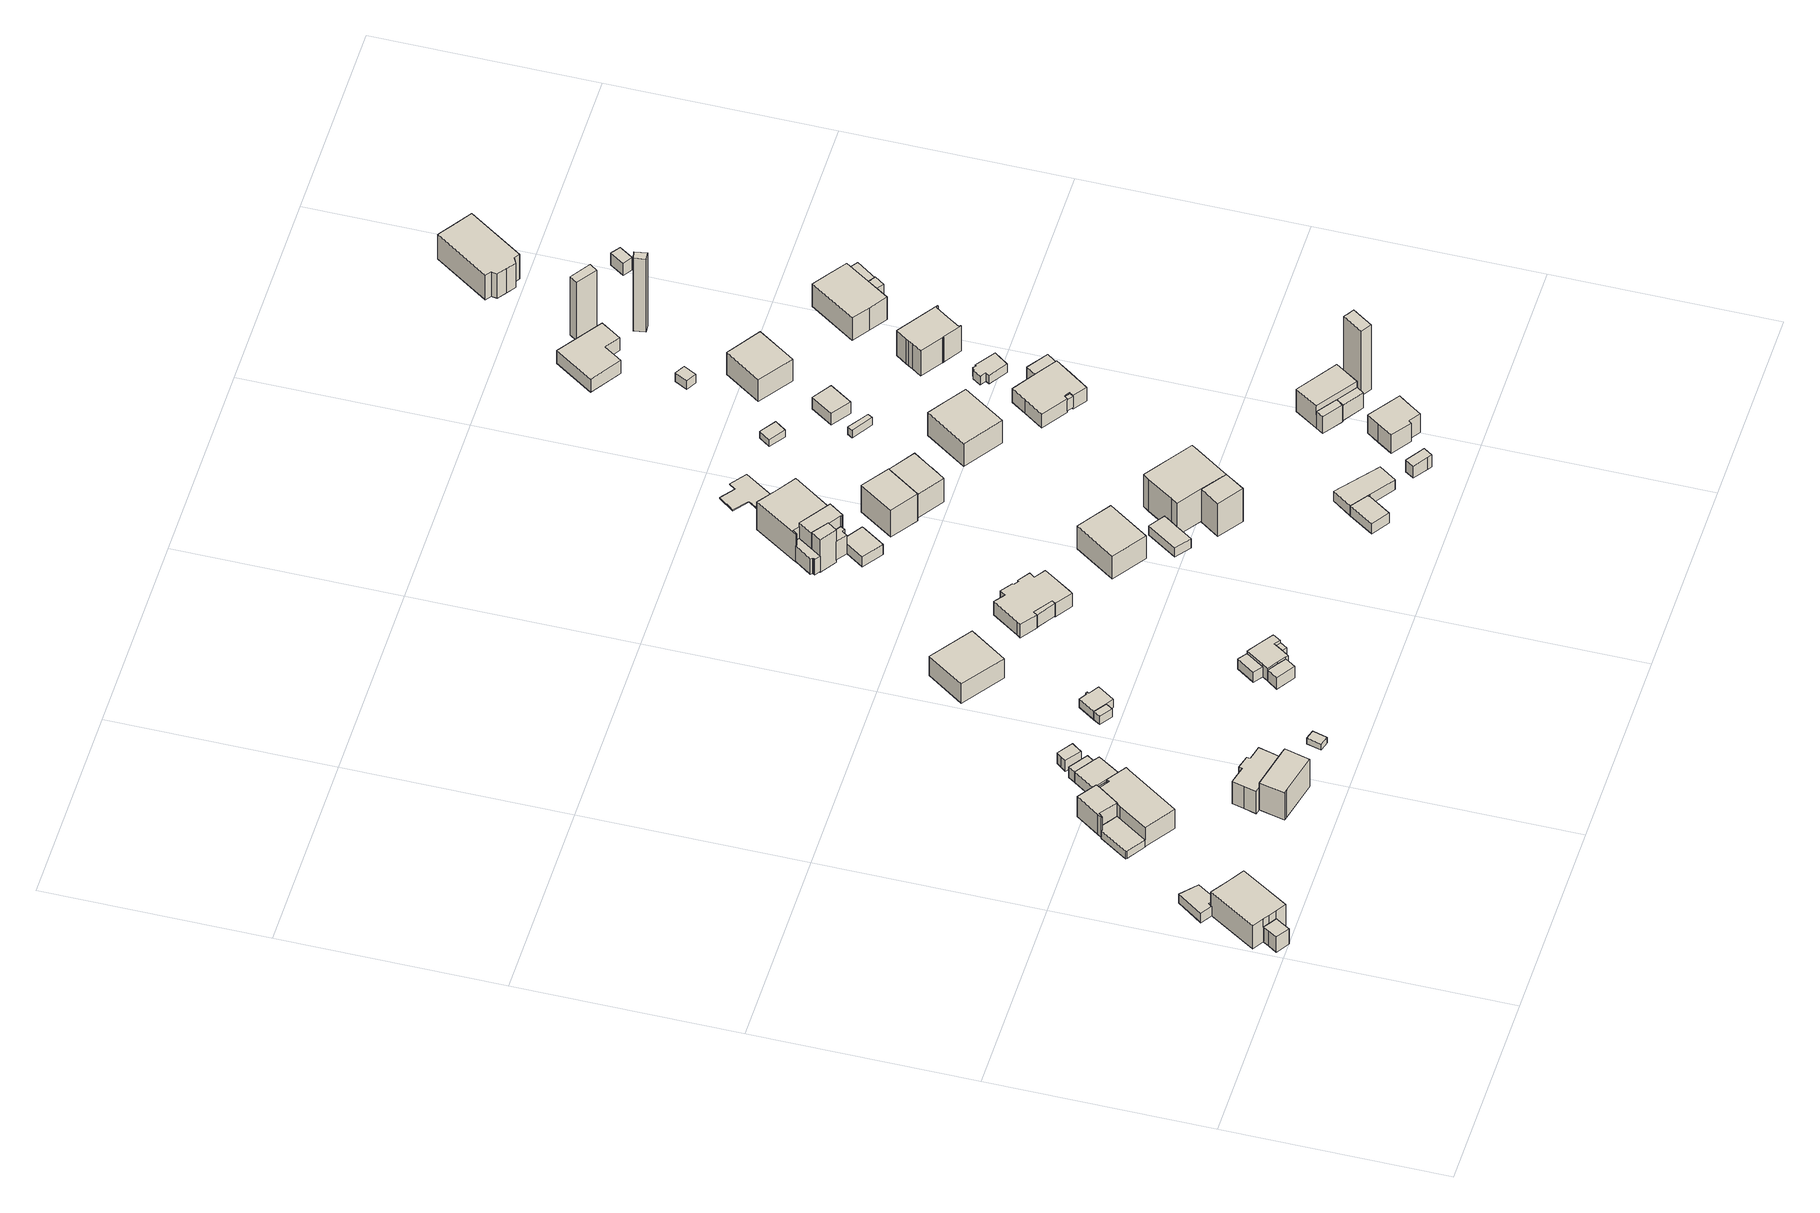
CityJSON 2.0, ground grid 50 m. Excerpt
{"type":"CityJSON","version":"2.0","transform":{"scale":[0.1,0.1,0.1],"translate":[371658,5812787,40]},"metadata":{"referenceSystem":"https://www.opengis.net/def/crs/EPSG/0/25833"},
"CityObjects":{
"building1":{"type":"Building","attributes":{"Gemeindeschluessel":"11000005","function":"31001_1010"},"address":[{"country":"Germany","locality":"Berlin","thoroughfareNumber":"25C","thoroughfareName":"Schauensteiner Weg"}],"children":["building1-1","building1-2"]},
"building1-1":{"type":"BuildingPart","attributes":{"BezugspunktDach":"2200","measuredHeight":8.94,"storeysAboveGround":1},"parents":["building1"],"geometry":[{"type":"MultiSurface","lod":"1","boundaries":[[[0,1,2,3,4,5,6,7]],[[8,9,10,11,12,13,14,15]],[[8,15,7,6]],[[9,8,6,5]],[[10,9,5,4]],[[11,10,4,3]],[[12,11,3,2]],[[16,17,2,1]],[[18,16,13,1,0]],[[15,14,0,7]],[[13,12,17,16]],[[14,19,13,16,18]]]}]},
"building1-2":{"type":"BuildingPart","attributes":{"BezugspunktDach":"2200","measuredHeight":4.5,"storeysAboveGround":1},"parents":["building1"],"geometry":[{"type":"MultiSurface","lod":"1","boundaries":[[[20,21,17,18,22,23]],[[24,14,12,25,26,27]],[[24,27,23,22]],[[14,24,22,18]],[[25,12,17,21]],[[26,25,21,20]],[[27,26,20,23]],[[12,13,16,17]],[[18,16,13,14]]]}]},
"building2":{"type":"Building","attributes":{"Gemeindeschluessel":"11000005","BezugspunktDach":"2200","function":"51009_1611","measuredHeight":2.66,"storeysAboveGround":0},"address":[{"country":"Germany","locality":"Berlin"}],"geometry":[{"type":"Solid","lod":"1","boundaries":[[[[28,29,30,31,32,33,34]],[[35,36,37,38,39,40,41]],[[35,41,34,33]],[[36,35,33,32]],[[37,36,32,31]],[[38,37,31,30]],[[39,38,30,29]],[[40,39,29,28]],[[41,40,28,34]]]]}]},
"building3":{"type":"Building","attributes":{"Gemeindeschluessel":"11000005","function":"31001_1010"},"address":[{"country":"Germany","locality":"Berlin","thoroughfareNumber":"25B","thoroughfareName":"Schauensteiner Weg"}],"children":["building3-1","building3-2","building3-3"]},
"building3-1":{"type":"BuildingPart","attributes":{"BezugspunktDach":"2200","measuredHeight":7,"storeysAboveGround":2},"parents":["building3"],"geometry":[{"type":"MultiSurface","lod":"1","boundaries":[[[42,43,44,45,46,47,48,49,50]],[[51,52,53,54,55,56,57,58,59]],[[51,60,61,50,49]],[[52,62,60,49,48]],[[54,53,47,46]],[[55,54,46,45]],[[56,55,45,44]],[[57,56,44,43]],[[58,57,43,42]],[[59,58,42,50]],[[59,63,61,60,51]],[[51,60,62,52]],[[52,48,47,53]]]}]},
"building3-2":{"type":"BuildingPart","attributes":{"BezugspunktDach":"2200","measuredHeight":6.77,"storeysAboveGround":2},"parents":["building3"],"geometry":[{"type":"MultiSurface","lod":"1","boundaries":[[[64,65,66,67,68,69,70,71]],[[72,73,74,53,52,75,76,77]],[[72,77,71,70]],[[73,72,70,69]],[[74,73,69,68]],[[53,74,68,67]],[[48,47,67,66]],[[78,79,62,66,65]],[[76,80,78,75,65,64]],[[81,80,64,71]],[[82,52,83,53,84,47,48]],[[75,85,79,78]],[[85,52,62,79]],[[75,78,80,76]],[[86,77,76,80,81]]]}]},
"building3-3":{"type":"BuildingPart","attributes":{"BezugspunktDach":"2200","measuredHeight":2.99,"storeysAboveGround":2},"parents":["building3"],"geometry":[{"type":"MultiSurface","lod":"1","boundaries":[[[87,61,60,62,79,78,80,81,88]],[[89,90,91,92,93,94,95,96,97]],[[89,97,88,81]],[[90,89,77,76]],[[91,90,76,75]],[[92,91,75,85]],[[93,92,79,85,52]],[[94,93,52,51,60]],[[95,94,60,51,59,61]],[[96,95,61,87]],[[97,96,87,88]],[[76,77,98,81,80]],[[75,76,80,78]],[[85,75,78,79]],[[52,85,79,62]],[[62,60,51,52]],[[61,59,51,60]]]}]},
"building4":{"type":"Building","attributes":{"Gemeindeschluessel":"11000005","BezugspunktDach":"2200","function":"31001_1010","measuredHeight":8.6,"storeysAboveGround":2},"address":[{"country":"Germany","locality":"Berlin","thoroughfareNumber":"42B","thoroughfareName":"Wublitzweg"}],"geometry":[{"type":"Solid","lod":"1","boundaries":[[[[99,100,101,102,103,104]],[[105,106,107,108,109,110]],[[105,110,104,103]],[[106,105,103,102]],[[107,106,102,101]],[[108,107,101,100]],[[109,108,100,99]],[[110,109,99,104]]]]}]},
"building5":{"type":"Building","attributes":{"Gemeindeschluessel":"11000005","BezugspunktDach":"2200","function":"51009_1610","measuredHeight":4.09,"storeysAboveGround":0},"address":[{"country":"Germany","locality":"Berlin"}],"geometry":[{"type":"Solid","lod":"1","boundaries":[[[[111,112,113,114]],[[115,116,117,118]],[[115,118,114,113]],[[116,115,113,112]],[[117,116,112,111]],[[118,117,111,114]]]]}]},
"building6":{"type":"Building","attributes":{"Gemeindeschluessel":"11000005","BezugspunktDach":"2200","function":"31001_1010","measuredHeight":8.67,"storeysAboveGround":2},"address":[{"country":"Germany","locality":"Berlin","thoroughfareNumber":"42A","thoroughfareName":"Wublitzweg"}],"geometry":[{"type":"Solid","lod":"1","boundaries":[[[[119,120,121,122,123,124,125,126,127,128,129]],[[130,131,132,133,134,135,136,137,106,105,138]],[[130,138,129,128]],[[131,130,128,127]],[[132,131,127,126]],[[133,132,126,125]],[[134,133,125,124]],[[135,134,124,123]],[[136,135,123,122]],[[137,136,122,121]],[[106,137,121,120]],[[105,106,120,119]],[[138,105,119,129]]]]}]},
"building7":{"type":"Building","attributes":{"Gemeindeschluessel":"11000005","BezugspunktDach":"2200","function":"31001_2463","measuredHeight":3.06,"storeysAboveGround":1},"address":[{"country":"Germany","locality":"Berlin","thoroughfareNumber":"25B (1)","thoroughfareName":"Schauensteiner Weg"}],"geometry":[{"type":"Solid","lod":"1","boundaries":[[[[139,140,141,142,143]],[[144,145,146,147,148]],[[144,148,143,142]],[[145,144,142,141]],[[146,145,141,140]],[[147,146,140,139]],[[148,147,139,143]]]]}]},
"building8":{"type":"Building","attributes":{"Gemeindeschluessel":"11000005","BezugspunktDach":"2200","function":"31001_1000","measuredHeight":3.04,"storeysAboveGround":1},"address":[{"country":"Germany","locality":"Berlin","thoroughfareNumber":"25B (3)","thoroughfareName":"Schauensteiner Weg"}],"geometry":[{"type":"Solid","lod":"1","boundaries":[[[[141,149,150,142]],[[151,152,145,144]],[[151,144,142,150]],[[152,151,150,149]],[[145,152,149,141]],[[144,145,141,142]]]]}]},
"building9":{"type":"Building","attributes":{"Gemeindeschluessel":"11000005","BezugspunktDach":"2200","function":"31001_1000","measuredHeight":3.47,"storeysAboveGround":1},"address":[{"country":"Germany","locality":"Berlin","thoroughfareNumber":"25A (1)","thoroughfareName":"Schauensteiner Weg"}],"geometry":[{"type":"Solid","lod":"1","boundaries":[[[[153,154,155,156,157,158]],[[159,160,161,162,163,164]],[[159,164,158,157]],[[160,159,157,156]],[[161,160,156,155]],[[162,161,155,154]],[[163,162,154,153]],[[164,163,153,158]]]]}]},
"building10":{"type":"Building","attributes":{"Gemeindeschluessel":"11000005","BezugspunktDach":"2200","function":"31001_1000","measuredHeight":1.71,"storeysAboveGround":1},"address":[{"country":"Germany","locality":"Berlin","thoroughfareNumber":"42 (1)","thoroughfareName":"Wublitzweg"}],"geometry":[{"type":"Solid","lod":"1","boundaries":[[[[165,166,167,168]],[[169,170,171,172]],[[169,172,168,167]],[[170,169,167,166]],[[171,170,166,165]],[[172,171,165,168]]]]}]},
"building11":{"type":"Building","attributes":{"Gemeindeschluessel":"11000005","BezugspunktDach":"2200","function":"31001_1000","measuredHeight":2.46,"storeysAboveGround":1},"address":[{"country":"Germany","locality":"Berlin","thoroughfareNumber":"25 (2)","thoroughfareName":"Schauensteiner Weg"}],"geometry":[{"type":"Solid","lod":"1","boundaries":[[[[173,174,175,176]],[[177,178,179,180]],[[177,180,176,175]],[[178,177,175,174]],[[179,178,174,173]],[[180,179,173,176]]]]}]},
"building12":{"type":"Building","attributes":{"Gemeindeschluessel":"11000005","BezugspunktDach":"2200","function":"31001_1000","measuredHeight":2.45,"storeysAboveGround":1},"address":[{"country":"Germany","locality":"Berlin","thoroughfareNumber":"25 (1)","thoroughfareName":"Schauensteiner Weg"}],"geometry":[{"type":"Solid","lod":"1","boundaries":[[[[174,181,182,183,184,185,186,187,175]],[[188,189,190,191,192,193,194,178,177]],[[188,177,175,187]],[[189,188,187,186]],[[190,189,186,185]],[[191,190,185,184]],[[192,191,184,183]],[[193,192,183,182]],[[194,193,182,181]],[[178,194,181,174]],[[177,178,174,175]]]]}]},
"building13":{"type":"Building","attributes":{"Gemeindeschluessel":"11000005","BezugspunktDach":"2200","function":"31001_1000","measuredHeight":3.43,"storeysAboveGround":1},"address":[{"country":"Germany","locality":"Berlin","thoroughfareNumber":"40 (1)","thoroughfareName":"Wublitzweg"}],"geometry":[{"type":"Solid","lod":"1","boundaries":[[[[195,196,197,198,199]],[[200,201,202,203,204]],[[200,204,199,198]],[[201,200,198,197]],[[202,201,197,196]],[[203,202,196,195]],[[204,203,195,199]]]]}]},
"building14":{"type":"Building","attributes":{"Gemeindeschluessel":"11000005","function":"31001_1312"},"address":[{"country":"Germany","locality":"Berlin","thoroughfareNumber":"40","thoroughfareName":"Wublitzweg"}],"children":["building14-1","building14-2"]},
"building14-1":{"type":"BuildingPart","attributes":{"BezugspunktDach":"2200","measuredHeight":5.64,"storeysAboveGround":1},"parents":["building14"],"geometry":[{"type":"MultiSurface","lod":"1","boundaries":[[[205,206,207,208,209,210,211,212,213,214,215]],[[203,202,216,217,218,219,220,221,222,223,224]],[[203,224,215,214]],[[202,203,214,213]],[[216,202,213,212]],[[217,216,212,211]],[[218,217,211,210]],[[219,218,210,209]],[[220,219,209,208]],[[221,220,208,207]],[[222,221,207,206]],[[225,226,222,206,205]],[[227,225,223,205,215]],[[223,222,226,225]],[[224,228,223,225,227]]]}]},
"building14-2":{"type":"BuildingPart","attributes":{"BezugspunktDach":"2200","measuredHeight":3.27,"storeysAboveGround":1},"parents":["building14"],"geometry":[{"type":"MultiSurface","lod":"1","boundaries":[[[229,226,227,230]],[[224,222,231,232]],[[224,232,230,227]],[[224,227,225,223,233]],[[231,222,226,229]],[[232,231,229,230]],[[222,233,223,225,226]]]}]},
"building15":{"type":"Building","attributes":{"Gemeindeschluessel":"11000005","BezugspunktDach":"2200","function":"31001_1010","measuredHeight":7.71,"storeysAboveGround":1},"address":[{"country":"Germany","locality":"Berlin","thoroughfareNumber":"25A","thoroughfareName":"Schauensteiner Weg"}],"geometry":[{"type":"Solid","lod":"1","boundaries":[[[[234,235,236,237,238]],[[239,240,241,242,243]],[[239,243,238,237]],[[240,239,237,236]],[[241,240,236,235]],[[242,241,235,234]],[[243,242,234,238]]]]}]},
"building16":{"type":"Building","attributes":{"Gemeindeschluessel":"11000005","BezugspunktDach":"2200","function":"51009_1610","measuredHeight":2.96,"storeysAboveGround":0},"address":[{"country":"Germany","locality":"Berlin"}],"geometry":[{"type":"Solid","lod":"1","boundaries":[[[[244,245,246,247]],[[248,249,250,251]],[[248,251,247,246]],[[249,248,246,245]],[[250,249,245,244]],[[251,250,244,247]]]]}]},
"building17":{"type":"Building","attributes":{"Gemeindeschluessel":"11000005","BezugspunktDach":"2200","function":"51009_1610","measuredHeight":3.71,"storeysAboveGround":0},"address":[{"country":"Germany","locality":"Berlin"}],"geometry":[{"type":"Solid","lod":"1","boundaries":[[[[252,253,254,255]],[[256,257,258,259]],[[256,259,255,254]],[[257,256,254,253]],[[258,257,253,252]],[[259,258,252,255]]]]}]},
"building18":{"type":"Building","attributes":{"Gemeindeschluessel":"11000005","BezugspunktDach":"2200","function":"31001_1010","measuredHeight":4.41,"storeysAboveGround":1},"address":[{"country":"Germany","locality":"Berlin","thoroughfareNumber":"25","thoroughfareName":"Schauensteiner Weg"}],"geometry":[{"type":"Solid","lod":"1","boundaries":[[[[255,254,253,252,260,261,262,263,264,265,266,267,268,269,270,271,272,273]],[[274,275,276,277,278,279,280,281,282,283,284,285,286,287,288,289,290,291]],[[274,291,273,272]],[[275,274,272,271]],[[276,275,271,270]],[[277,276,270,269]],[[278,277,269,268]],[[279,278,268,267]],[[280,279,267,266]],[[281,280,266,265]],[[282,281,265,264]],[[283,282,264,263]],[[284,283,263,262]],[[285,284,262,261]],[[286,285,261,260]],[[287,286,260,252]],[[288,287,252,253]],[[289,288,253,254]],[[290,289,254,255]],[[291,290,255,273]]]]}]},
"building19":{"type":"Building","attributes":{"Gemeindeschluessel":"11000005","BezugspunktDach":"2200","function":"31001_1010","measuredHeight":8.73,"storeysAboveGround":1},"address":[{"country":"Germany","locality":"Berlin","thoroughfareNumber":"23","thoroughfareName":"Schauensteiner Weg"}],"geometry":[{"type":"Solid","lod":"1","boundaries":[[[[292,293,294,295,296]],[[297,298,299,300,301]],[[297,301,296,295]],[[298,297,295,294]],[[299,298,294,293]],[[300,299,293,292]],[[301,300,292,296]]]]}]},
"building20":{"type":"Building","attributes":{"Gemeindeschluessel":"11000005","BezugspunktDach":"2200","function":"51009_1610","measuredHeight":4.5,"storeysAboveGround":0},"address":[{"country":"Germany","locality":"Berlin"}],"geometry":[{"type":"Solid","lod":"1","boundaries":[[[[302,303,304,305,306,307,308,309,310,311]],[[312,313,314,315,316,317,318,319,320,321]],[[312,321,311,310]],[[313,312,310,309]],[[314,313,309,308]],[[315,314,308,307]],[[316,315,307,306]],[[317,316,306,305]],[[318,317,305,304]],[[319,318,304,303]],[[320,319,303,302]],[[321,320,302,311]]]]}]},
"building21":{"type":"Building","attributes":{"Gemeindeschluessel":"11000005","BezugspunktDach":"2200","function":"31001_2463","measuredHeight":2.75,"storeysAboveGround":1},"address":[{"country":"Germany","locality":"Berlin","thoroughfareNumber":"21 (1)","thoroughfareName":"Schauensteiner Weg"}],"geometry":[{"type":"Solid","lod":"1","boundaries":[[[[322,323,324,325,326]],[[327,328,329,330,331]],[[327,331,326,325]],[[328,327,325,324]],[[329,328,324,323]],[[330,329,323,322]],[[331,330,322,326]]]]}]},
"building22":{"type":"Building","attributes":{"Gemeindeschluessel":"11000005","BezugspunktDach":"2200","function":"31001_2463","measuredHeight":3.55,"storeysAboveGround":1},"address":[{"country":"Germany","locality":"Berlin","thoroughfareNumber":"26A (1)","thoroughfareName":"Schauensteiner Weg"}],"geometry":[{"type":"Solid","lod":"1","boundaries":[[[[332,333,334,335,336,337,338,339,340]],[[341,342,343,344,345,346,347,348,349]],[[341,349,340,339]],[[342,341,339,338]],[[343,342,338,337]],[[344,343,337,336]],[[345,344,336,335]],[[346,345,335,334]],[[347,346,334,333]],[[348,347,333,332]],[[349,348,332,340]]]]}]},
"building23":{"type":"Building","attributes":{"Gemeindeschluessel":"11000005","BezugspunktDach":"2200","function":"51009_1610","measuredHeight":5.54,"storeysAboveGround":0},"address":[{"country":"Germany","locality":"Berlin"}],"geometry":[{"type":"Solid","lod":"1","boundaries":[[[[350,351,352,353,354,355]],[[356,357,358,359,360,361]],[[356,361,355,354]],[[357,356,354,353]],[[358,357,353,352]],[[359,358,352,351]],[[360,359,351,350]],[[361,360,350,355]]]]}]},
"building24":{"type":"Building","attributes":{"Gemeindeschluessel":"11000005","BezugspunktDach":"2200","function":"51009_1610","measuredHeight":2.93,"storeysAboveGround":0},"address":[{"country":"Germany","locality":"Berlin"}],"geometry":[{"type":"Solid","lod":"1","boundaries":[[[[362,363,364,365,366,367]],[[368,369,370,371,372,373]],[[368,373,367,366]],[[369,368,366,365]],[[370,369,365,364]],[[371,370,364,363]],[[372,371,363,362]],[[373,372,362,367]]]]}]},
"building25":{"type":"Building","attributes":{"Gemeindeschluessel":"11000005","function":"31001_1010"},"address":[{"country":"Germany","locality":"Berlin","thoroughfareNumber":"26A","thoroughfareName":"Schauensteiner Weg"}],"children":["building25-1","building25-2","building25-3"]},
"building25-1":{"type":"BuildingPart","attributes":{"BezugspunktDach":"2200","measuredHeight":10.86,"storeysAboveGround":2},"parents":["building25"],"geometry":[{"type":"Solid","lod":"1","boundaries":[[[[374,375,376,377,378,379,380,381,382]],[[383,384,385,386,387,388,389,390,391]],[[383,391,382,381]],[[384,383,381,380]],[[385,384,380,379]],[[386,385,379,378]],[[389,388,376,375]],[[390,389,375,374]],[[391,390,374,382]],[[387,386,378,377]],[[387,377,376,388]]]]}]},
"building25-2":{"type":"BuildingPart","attributes":{"BezugspunktDach":"2200","measuredHeight":9.28,"storeysAboveGround":2},"parents":["building25"],"geometry":[{"type":"MultiSurface","lod":"1","boundaries":[[[392,393,394,395,396,397,398]],[[388,386,399,400,401,402,403]],[[388,403,398,397]],[[404,378,377,376,388,397,396]],[[405,388,387]],[[399,386,396,395]],[[400,399,395,394]],[[401,400,394,393]],[[402,401,393,392]],[[386,405,387,377,378,404]],[[387,388,376,377]],[[403,402,392,398,406]]]}]},
"building25-3":{"type":"BuildingPart","attributes":{"BezugspunktDach":"2200","measuredHeight":9.55,"storeysAboveGround":2},"parents":["building25"],"geometry":[{"type":"MultiSurface","lod":"1","boundaries":[[[407,408,409,410]],[[403,402,411,412]],[[403,412,410,409]],[[392,398,409,408]],[[411,402,408,407]],[[412,411,407,410]],[[402,403,398,392]]]}]},
"building26":{"type":"Building","attributes":{"Gemeindeschluessel":"11000005","function":"31001_1010"},"address":[{"country":"Germany","locality":"Berlin","thoroughfareNumber":"21","thoroughfareName":"Schauensteiner Weg"}],"children":["building26-1","building26-2"]},
"building26-1":{"type":"BuildingPart","attributes":{"BezugspunktDach":"2200","measuredHeight":10.03,"storeysAboveGround":2},"parents":["building26"],"geometry":[{"type":"MultiSurface","lod":"1","boundaries":[[[413,414,415,416,417,418,419,420,421]],[[422,423,424,425,426,427,428,429,430]],[[422,430,421,420]],[[423,422,420,419]],[[424,423,419,418]],[[425,424,418,417]],[[426,425,417,416]],[[427,426,416,415]],[[428,427,415,414]],[[430,429,413,421]],[[428,431,414,413,429]]]}]},
"building26-2":{"type":"BuildingPart","attributes":{"BezugspunktDach":"2200","measuredHeight":10.34,"storeysAboveGround":2},"parents":["building26"],"geometry":[{"type":"MultiSurface","lod":"1","boundaries":[[[432,414,413,433]],[[434,435,436,437]],[[434,437,433,413]],[[438,414,413,429,428,435,434,413,414]],[[436,435,414,432]],[[437,436,432,433]],[[428,429,413,414,438]]]}]},
"building27":{"type":"Building","attributes":{"Gemeindeschluessel":"11000005","BezugspunktDach":"2200","function":"31001_1010","measuredHeight":9.13,"storeysAboveGround":2},"address":[{"country":"Germany","locality":"Berlin","thoroughfareNumber":"26","thoroughfareName":"Schauensteiner Weg"}],"geometry":[{"type":"Solid","lod":"1","boundaries":[[[[439,440,441,442,443]],[[444,445,446,447,448]],[[444,448,443,442]],[[445,444,442,441]],[[446,445,441,440]],[[447,446,440,439]],[[448,447,439,443]]]]}]},
"building28":{"type":"Building","attributes":{"Gemeindeschluessel":"11000005","BezugspunktDach":"2200","function":"51009_1611","measuredHeight":2.92,"storeysAboveGround":0},"address":[{"country":"Germany","locality":"Berlin"}],"geometry":[{"type":"Solid","lod":"1","boundaries":[[[[365,449,450,451,452,453,366]],[[454,455,456,457,458,369,368]],[[454,368,366,453]],[[455,454,453,452]],[[456,455,452,451]],[[457,456,451,450]],[[458,457,450,449]],[[369,458,449,365]],[[368,369,365,366]]]]}]},
"building29":{"type":"Building","attributes":{"Gemeindeschluessel":"11000005","BezugspunktDach":"2200","function":"31001_1010","measuredHeight":7.89,"storeysAboveGround":2},"address":[{"country":"Germany","locality":"Berlin","thoroughfareNumber":"24A","thoroughfareName":"Schauensteiner Weg"}],"geometry":[{"type":"Solid","lod":"1","boundaries":[[[[459,460,461,462,463,464,465,466]],[[467,468,469,470,471,472,473,474]],[[467,474,466,465]],[[468,467,465,464]],[[469,468,464,463]],[[470,469,463,462]],[[471,470,462,461]],[[472,471,461,460]],[[473,472,460,459]],[[474,473,459,466]]]]}]},
"building30":{"type":"Building","attributes":{"Gemeindeschluessel":"11000005","BezugspunktDach":"2200","function":"51009_1610","measuredHeight":4.28,"storeysAboveGround":0},"address":[{"country":"Germany","locality":"Berlin"}],"geometry":[{"type":"Solid","lod":"1","boundaries":[[[[475,476,477,478,479]],[[480,481,482,483,484]],[[480,484,479,478]],[[481,480,478,477]],[[482,481,477,476]],[[483,482,476,475]],[[484,483,475,479]]]]}]},
"building31":{"type":"Building","attributes":{"Gemeindeschluessel":"11000005","BezugspunktDach":"2200","function":"31001_1010","measuredHeight":0.162,"storeysAboveGround":1},"address":[{"country":"Germany","locality":"Berlin","thoroughfareNumber":"26A (2)","thoroughfareName":"Schauensteiner Weg"}],"geometry":[{"type":"Solid","lod":"1","boundaries":[[[[485,486,487,488,489,490,491,492]],[[493,494,495,496,497,498,499,500]],[[493,500,492,491]],[[494,493,491,490]],[[495,494,490,489]],[[496,495,489,488]],[[497,496,488,487]],[[498,497,487,486]],[[499,498,486,485]],[[500,499,485,492]]]]}]},
"building32":{"type":"Building","attributes":{"Gemeindeschluessel":"11000005","BezugspunktDach":"2200","function":"31001_1010","measuredHeight":7.1,"storeysAboveGround":1},"address":[{"country":"Germany","locality":"Berlin","thoroughfareNumber":"33","thoroughfareName":"Wublitzweg"}],"geometry":[{"type":"Solid","lod":"1","boundaries":[[[[501,502,503,504,505,506,507,508]],[[509,510,511,512,513,514,515,516]],[[509,516,508,507]],[[510,509,507,506]],[[511,510,506,505]],[[512,511,505,504]],[[513,512,504,503]],[[514,513,503,502]],[[515,514,502,501]],[[516,515,501,508]]]]}]},
"building33":{"type":"Building","attributes":{"Gemeindeschluessel":"11000005","BezugspunktDach":"2200","function":"31001_1010","measuredHeight":8.46,"storeysAboveGround":1},"address":[{"country":"Germany","locality":"Berlin","thoroughfareNumber":"24","thoroughfareName":"Schauensteiner Weg"}],"geometry":[{"type":"Solid","lod":"1","boundaries":[[[[517,518,519,520,521]],[[522,523,524,525,526]],[[522,526,521,520]],[[523,522,520,519]],[[524,523,519,518]],[[525,524,518,517]],[[526,525,517,521]]]]}]},
"building34":{"type":"Building","attributes":{"Gemeindeschluessel":"11000005","BezugspunktDach":"2200","function":"31001_1000","measuredHeight":2.06,"storeysAboveGround":1},"address":[{"country":"Germany","locality":"Berlin","thoroughfareNumber":"34 (1)","thoroughfareName":"Wublitzweg"}],"geometry":[{"type":"Solid","lod":"1","boundaries":[[[[527,528,529,530]],[[531,532,533,534]],[[531,534,530,529]],[[532,531,529,528]],[[533,532,528,527]],[[534,533,527,530]]]]}]},
"building35":{"type":"Building","attributes":{"Gemeindeschluessel":"11000005","BezugspunktDach":"2200","function":"31001_1000","measuredHeight":2.22,"storeysAboveGround":1},"address":[{"country":"Germany","locality":"Berlin","thoroughfareNumber":"34 (2)","thoroughfareName":"Wublitzweg"}],"geometry":[{"type":"Solid","lod":"1","boundaries":[[[[535,536,537,538]],[[539,540,541,542]],[[539,542,538,537]],[[540,539,537,536]],[[541,540,536,535]],[[542,541,535,538]]]]}]},
"building36":{"type":"Building","attributes":{"Gemeindeschluessel":"11000005","BezugspunktDach":"2200","function":"51009_1610","measuredHeight":5.53,"storeysAboveGround":0},"address":[{"country":"Germany","locality":"Berlin"}],"geometry":[{"type":"Solid","lod":"1","boundaries":[[[[543,544,545,546]],[[547,548,549,550]],[[547,550,546,545]],[[548,547,545,544]],[[549,548,544,543]],[[550,549,543,546]]]]}]},
"building37":{"type":"Building","attributes":{"Gemeindeschluessel":"11000005","function":"31001_1010"},"address":[{"country":"Germany","locality":"Berlin","thoroughfareNumber":"19","thoroughfareName":"Schauensteiner Weg"}],"children":["building37-1","building37-2"]},
"building37-1":{"type":"BuildingPart","attributes":{"BezugspunktDach":"2200","measuredHeight":8.12,"storeysAboveGround":1},"parents":["building37"],"geometry":[{"type":"MultiSurface","lod":"1","boundaries":[[[551,552,553,554]],[[555,556,557,558]],[[555,558,554,553]],[[556,555,553,552]],[[557,556,552,551]],[[559,560,561,562,563,557,551,554]],[[558,563,562,561,560,559]]]}]},
"building37-2":{"type":"BuildingPart","attributes":{"BezugspunktDach":"2200","measuredHeight":4.84,"storeysAboveGround":1},"parents":["building37"],"geometry":[{"type":"Solid","lod":"1","boundaries":[[[[564,561,560,565]],[[558,562,566,567]],[[558,567,565,560]],[[566,562,561,564]],[[567,566,564,565]],[[562,558,560,561]]]]}]},
"building38":{"type":"Building","attributes":{"Gemeindeschluessel":"11000005","BezugspunktDach":"2200","function":"51009_1610","measuredHeight":3.23,"storeysAboveGround":0},"address":[{"country":"Germany","locality":"Berlin"}],"geometry":[{"type":"Solid","lod":"1","boundaries":[[[[568,569,570,571]],[[572,573,574,575]],[[572,575,571,570]],[[573,572,570,569]],[[574,573,569,568]],[[575,574,568,571]]]]}]},
"building39":{"type":"Building","attributes":{"Gemeindeschluessel":"11000005","BezugspunktDach":"2200","function":"31001_1312","measuredHeight":3.71,"storeysAboveGround":1},"address":[{"country":"Germany","locality":"Berlin","thoroughfareNumber":"34","thoroughfareName":"Wublitzweg"}],"geometry":[{"type":"Solid","lod":"1","boundaries":[[[[576,577,578,579]],[[580,581,582,583]],[[580,583,579,578]],[[581,580,578,577]],[[582,581,577,576]],[[583,582,576,579]]]]}]},
"building40":{"type":"Building","attributes":{"Gemeindeschluessel":"11000005","BezugspunktDach":"2200","function":"31001_1010","measuredHeight":4.53,"storeysAboveGround":1},"address":[{"country":"Germany","locality":"Berlin","thoroughfareNumber":"36","thoroughfareName":"Wublitzweg"}],"geometry":[{"type":"Solid","lod":"1","boundaries":[[[[584,585,586,587,588,589,590,591,592,593,594]],[[595,596,597,598,599,600,601,602,603,604,605]],[[595,605,594,593]],[[596,595,593,592]],[[597,596,592,591]],[[598,597,591,590]],[[599,598,590,589]],[[600,599,589,588]],[[601,600,588,587]],[[602,601,587,586]],[[603,602,586,585]],[[604,603,585,584]],[[605,604,584,594]]]]}]},
"building41":{"type":"Building","attributes":{"Gemeindeschluessel":"11000005","BezugspunktDach":"2200","function":"31001_2463","measuredHeight":19.72,"storeysAboveGround":1},"address":[{"country":"Germany","locality":"Berlin","thoroughfareNumber":"19 (1)","thoroughfareName":"Schauensteiner Weg"}],"geometry":[{"type":"Solid","lod":"1","boundaries":[[[[606,607,608,609,610]],[[611,612,613,614,615]],[[611,615,610,609]],[[612,611,609,608]],[[613,612,608,607]],[[614,613,607,606]],[[615,614,606,610]]]]}]},
"building42":{"type":"Building","attributes":{"Gemeindeschluessel":"11000005","BezugspunktDach":"2200","function":"31001_2463","measuredHeight":3.59,"storeysAboveGround":1},"address":[{"country":"Germany","locality":"Berlin","thoroughfareNumber":"36 (1)","thoroughfareName":"Wublitzweg"}],"geometry":[{"type":"Solid","lod":"1","boundaries":[[[[616,617,618,619]],[[620,621,622,623]],[[620,623,619,618]],[[621,620,618,617]],[[622,621,617,616]],[[623,622,616,619]]]]}]},
"building43":{"type":"Building","attributes":{"Gemeindeschluessel":"11000005","BezugspunktDach":"2200","function":"31001_1000","measuredHeight":2.48,"storeysAboveGround":1},"address":[{"country":"Germany","locality":"Berlin","thoroughfareNumber":"36 (2)","thoroughfareName":"Wublitzweg"}],"geometry":[{"type":"Solid","lod":"1","boundaries":[[[[624,625,626,627,628,629,630,631,632,633]],[[634,635,636,637,638,639,640,641,642,643]],[[634,643,633,632]],[[635,634,632,631]],[[636,635,631,630]],[[637,636,630,629]],[[638,637,629,628]],[[639,638,628,627]],[[640,639,627,626]],[[641,640,626,625]],[[642,641,625,624]],[[643,642,624,633]]]]}]},
"building44":{"type":"Building","attributes":{"Gemeindeschluessel":"11000005","BezugspunktDach":"2200","function":"31001_1000","measuredHeight":2.51,"storeysAboveGround":1},"address":[{"country":"Germany","locality":"Berlin","thoroughfareNumber":"32 (1)","thoroughfareName":"Wublitzweg"}],"geometry":[{"type":"Solid","lod":"1","boundaries":[[[[644,645,646,647]],[[648,649,650,651]],[[648,651,647,646]],[[649,648,646,645]],[[650,649,645,644]],[[651,650,644,647]]]]}]},
"building45":{"type":"Building","attributes":{"Gemeindeschluessel":"11000005","BezugspunktDach":"2200","function":"31001_1010","measuredHeight":8.38,"storeysAboveGround":1},"address":[{"country":"Germany","locality":"Berlin","thoroughfareNumber":"32","thoroughfareName":"Wublitzweg"}],"geometry":[{"type":"Solid","lod":"1","boundaries":[[[[652,653,654,655]],[[656,657,658,659]],[[656,659,655,654]],[[657,656,654,653]],[[658,657,653,652]],[[659,658,652,655]]]]}]},
"building46":{"type":"Building","attributes":{"Gemeindeschluessel":"11000005","BezugspunktDach":"2200","function":"31001_1010","measuredHeight":11.13,"storeysAboveGround":2},"address":[{"country":"Germany","locality":"Berlin","thoroughfareNumber":"34A","thoroughfareName":"Wublitzweg"}],"geometry":[{"type":"Solid","lod":"1","boundaries":[[[[660,661,662,663,664,665,666,667,668,669,670,671,672,673,674,675]],[[676,677,678,679,680,681,682,683,684,685,686,687,688,689,690,691]],[[676,691,675,674]],[[677,676,674,673]],[[678,677,673,672]],[[679,678,672,671]],[[680,679,671,670]],[[681,680,670,669]],[[682,681,669,668]],[[683,682,668,667]],[[684,683,667,666]],[[685,684,666,665]],[[686,685,665,664]],[[687,686,664,663]],[[688,687,663,662]],[[689,688,662,661]],[[690,689,661,660]],[[691,690,660,675]]]]}]},
"building47":{"type":"Building","attributes":{"Gemeindeschluessel":"11000005","BezugspunktDach":"2200","function":"31001_1010","measuredHeight":3.8,"storeysAboveGround":1},"address":[{"country":"Germany","locality":"Berlin","thoroughfareNumber":"26B","thoroughfareName":"Schauensteiner Weg"}],"geometry":[{"type":"Solid","lod":"1","boundaries":[[[[692,693,694,695,696,697]],[[698,699,700,701,702,703]],[[698,703,697,696]],[[699,698,696,695]],[[700,699,695,694]],[[701,700,694,693]],[[702,701,693,692]],[[703,702,692,697]]]]}]},
"building48":{"type":"Building","attributes":{"Gemeindeschluessel":"11000005","BezugspunktDach":"2200","function":"31001_1000","measuredHeight":17.2,"storeysAboveGround":1},"address":[{"country":"Germany","locality":"Berlin","thoroughfareNumber":"26B (1)","thoroughfareName":"Schauensteiner Weg"}],"geometry":[{"type":"Solid","lod":"1","boundaries":[[[[704,705,706,707]],[[708,709,710,711]],[[708,711,707,706]],[[709,708,706,705]],[[710,709,705,704]],[[711,710,704,707]]]]}]},
"building49":{"type":"Building","attributes":{"Gemeindeschluessel":"11000005","BezugspunktDach":"2200","function":"31001_1000","measuredHeight":21.45,"storeysAboveGround":1},"address":[{"country":"Germany","locality":"Berlin","thoroughfareNumber":"30 (1)","thoroughfareName":"Wublitzweg"}],"geometry":[{"type":"Solid","lod":"1","boundaries":[[[[712,713,714,715]],[[716,717,718,719]],[[716,719,715,714]],[[717,716,714,713]],[[718,717,713,712]],[[719,718,712,715]]]]}]},
"building50":{"type":"Building","attributes":{"Gemeindeschluessel":"11000005","function":"31001_1010"},"address":[{"country":"Germany","locality":"Berlin","thoroughfareNumber":"32A","thoroughfareName":"Wublitzweg"}],"children":["building50-1","building50-2"]},
"building50-1":{"type":"BuildingPart","attributes":{"BezugspunktDach":"2200","measuredHeight":8.32,"storeysAboveGround":1},"parents":["building50"],"geometry":[{"type":"MultiSurface","lod":"1","boundaries":[[[720,721,722,723,724,725,726,727]],[[728,729,730,731,732,733,734,735]],[[728,735,727,726]],[[729,728,726,725]],[[730,729,725,724]],[[736,737,730,724,723]],[[732,731,723,722]],[[733,732,722,721]],[[734,733,721,720]],[[735,734,720,727]],[[731,730,737,736]]]}]},
"building50-2":{"type":"BuildingPart","attributes":{"BezugspunktDach":"2200","measuredHeight":4.93,"storeysAboveGround":1},"parents":["building50"],"geometry":[{"type":"Solid","lod":"1","boundaries":[[[[738,739,737,736]],[[730,740,741,731]],[[740,730,737,739]],[[741,740,739,738]],[[731,741,738,736]],[[730,731,736,737]]]]}]},
"building51":{"type":"Building","attributes":{"Gemeindeschluessel":"11000005","BezugspunktDach":"2200","function":"51009_1610","measuredHeight":3.53,"storeysAboveGround":0},"address":[{"country":"Germany","locality":"Berlin"}],"geometry":[{"type":"Solid","lod":"1","boundaries":[[[[742,743,744,745]],[[746,747,748,749]],[[746,749,745,744]],[[747,746,744,743]],[[748,747,743,742]],[[749,748,742,745]]]]}]},
"building52":{"type":"Building","attributes":{"Gemeindeschluessel":"11000005","BezugspunktDach":"2200","function":"51009_1610","measuredHeight":3.65,"storeysAboveGround":0},"address":[{"country":"Germany","locality":"Berlin"}],"geometry":[{"type":"Solid","lod":"1","boundaries":[[[[750,751,752,753]],[[754,755,756,757]],[[754,757,753,752]],[[755,754,752,751]],[[756,755,751,750]],[[757,756,750,753]]]]}]},
"building53":{"type":"Building","attributes":{"Gemeindeschluessel":"11000005","BezugspunktDach":"2200","function":"31001_1010","measuredHeight":8.78,"storeysAboveGround":2},"address":[{"country":"Germany","locality":"Berlin","thoroughfareNumber":"26C","thoroughfareName":"Schauensteiner Weg"}],"geometry":[{"type":"Solid","lod":"1","boundaries":[[[[758,759,760,761,762,763,764,765,766,767]],[[768,769,770,771,772,773,774,775,776,777]],[[768,777,767,766]],[[769,768,766,765]],[[770,769,765,764]],[[771,770,764,763]],[[772,771,763,762]],[[773,772,762,761]],[[774,773,761,760]],[[775,774,760,759]],[[776,775,759,758]],[[777,776,758,767]]]]}]}
},
"vertices":[
[34,52,72],[47,43,72],[63,33,72],[85,19,72],[154,127,72],[116,151,72],[78,176,72],[9,68,72],[78,176,4],[116,151,4],[154,127,4],[85,19,4],[63,33,4],[47,43,4],[34,52,4],[9,68,4],[47,43,49],[63,33,49],[34,52,49],[39,48,4],
[42,0,49],[55,21,49],[26,39,49],[13,19,49],[26,39,4],[55,21,4],[42,0,4],[13,19,4],
[76,173,32],[78,176,32],[83,183,32],[98,170,32],[128,215,32],[92,247,32],[51,189,32],[92,247,5],[128,215,5],[98,170,5],[83,183,5],[78,176,5],[76,173,5],[51,189,5],
[283,309,72],[365,430,72],[370,436,72],[327,465,72],[322,459,72],[300,474,72],[267,427,72],[261,418,72],[218,354,72],[261,418,15],[267,427,15],[300,474,15],[322,459,15],[327,465,15],[370,436,15],[365,430,15],[283,309,15],[218,354,15],[261,418,35],[218,354,35],[267,427,35],[218,354,28],
[221,445,74],[228,454,74],[267,427,74],[300,474,74],[304,481,74],[262,510,74],[225,456,74],[218,447,74],[225,456,15],[262,510,15],[304,481,15],[228,454,15],[221,445,15],[218,447,15],[228,454,35],[247,440,35],[221,445,35],[218,447,35],[267,427,46],[269,429,15],[300,474,44],[247,440,15],[218,447,25],
[178,381,35],[175,383,35],[218,447,13],[221,445,13],[228,454,13],[247,440,13],[267,427,13],[261,418,13],[218,354,13],[178,381,13],[175,383,13],[218,447,20],
[353,92,119],[449,70,119],[464,127,119],[452,130,119],[358,151,119],[344,94,119],[358,151,39],[452,130,39],[464,127,39],[449,70,39],[353,92,39],[344,94,39],
[322,459,66],[327,465,66],[304,481,66],[300,474,66],[304,481,25],[327,465,25],[322,459,25],[300,474,25],
[358,151,105],[452,130,105],[459,156,105],[466,183,105],[432,191,105],[433,199,105],[402,207,105],[400,199,105],[360,209,105],[353,182,105],[346,154,105],[353,182,39],[360,209,39],[400,199,39],[402,207,39],[433,199,39],[432,191,39],[466,183,39],[459,156,39],[346,154,39],
[369,453,53],[401,502,53],[388,511,53],[347,539,53],[313,490,53],[347,539,22],[388,511,22],[401,502,22],[369,453,22],[313,490,22],
[398,526,53],[357,554,53],[357,554,22],[398,526,22],
[400,540,59],[408,551,59],[417,563,59],[384,586,59],[375,575,59],[367,564,59],[375,575,27],[384,586,27],[417,563,27],[408,551,27],[400,540,27],[367,564,27],
[566,66,67],[575,99,67],[553,105,67],[544,72,67],[553,105,50],[575,99,50],[566,66,50],[544,72,50],
[528,510,64],[538,525,64],[511,544,64],[501,529,64],[511,544,40],[538,525,40],[528,510,40],[501,529,40],
[555,515,64],[581,553,64],[558,568,64],[560,572,64],[557,574,64],[555,571,64],[537,582,64],[537,582,40],[555,571,40],[557,574,40],[560,572,40],[558,568,40],[581,553,40],[555,515,40],
[709,242,81],[736,282,81],[737,283,81],[717,297,81],[689,256,81],[717,297,52],[737,283,52],[736,282,52],[709,242,52],[689,256,52],
[723,214,90],[740,202,90],[745,198,90],[758,217,90],[769,234,90],[782,225,90],[794,243,90],[759,267,90],[736,282,90],[709,242,90],[700,229,90],[759,267,52],[794,243,52],[782,225,52],[769,234,52],[758,217,52],[745,198,52],[740,202,52],[723,214,52],[700,229,52],[723,214,85],[740,202,85],[700,229,85],[708,223,52],
[724,178,85],[683,205,85],[724,178,52],[683,205,52],[723,213,52],
[583,754,88],[612,796,88],[641,838,88],[549,903,88],[491,819,88],[549,903,31],[641,838,31],[612,796,31],[583,754,31],[491,819,31],
[771,208,84],[782,225,84],[769,234,84],[758,217,84],[769,234,55],[782,225,55],[771,208,55],[758,217,55],
[768,698,80],[774,706,80],[734,734,80],[728,725,80],[734,734,43],[774,706,43],[768,698,43],[728,725,43],
[805,672,80],[811,680,80],[853,742,80],[828,759,80],[837,771,80],[811,789,80],[809,786,80],[797,794,80],[798,797,80],[773,815,80],[764,802,80],[740,820,80],[698,759,80],[692,750,80],[698,759,41],[740,820,41],[764,802,41],[773,815,41],[798,797,41],[797,794,41],[809,786,41],[811,789,41],[837,771,41],[828,759,41],[853,742,41],[811,680,41],[805,672,41],[768,698,41],[774,706,41],[734,734,41],[728,725,41],[692,750,41],
[964,560,121],[1027,652,121],[990,678,121],[953,703,121],[890,611,121],[953,703,54],[990,678,54],[1027,652,54],[964,560,54],[890,611,54],
[765,1211,72],[764,1209,72],[765,1208,72],[763,1205,72],[775,1197,72],[812,1252,72],[799,1261,72],[792,1251,72],[789,1253,72],[762,1214,72],[789,1253,27],[792,1251,27],[799,1261,27],[812,1252,27],[775,1197,27],[763,1205,27],[765,1208,27],[764,1209,27],[765,1211,27],[762,1214,27],
[1015,479,84],[1039,515,84],[1062,548,84],[1027,572,84],[981,504,84],[1027,572,57],[1062,548,57],[1039,515,57],[1015,479,57],[981,504,57],
[850,1085,63],[885,1137,63],[885,1138,63],[886,1139,63],[848,1164,63],[847,1165,63],[841,1169,63],[833,1157,63],[805,1116,63],[833,1157,33],[841,1169,33],[847,1165,33],[848,1164,33],[886,1139,33],[885,1138,33],[885,1137,33],[850,1085,33],[805,1116,33],
[833,1157,87],[841,1169,87],[847,1165,87],[853,1175,87],[825,1194,87],[811,1173,87],[825,1194,32],[853,1175,32],[847,1165,32],[841,1169,32],[833,1157,32],[811,1173,32],
[1181,106,97],[1215,156,97],[1214,157,97],[1217,161,97],[1179,188,97],[1142,132,97],[1179,188,68],[1217,161,68],[1214,157,68],[1215,156,68],[1181,106,68],[1142,132,68],
[792,1251,106],[799,1261,106],[812,1252,106],[838,1234,106],[880,1205,106],[942,1295,106],[899,1324,106],[856,1354,106],[789,1253,106],[856,1354,25],[899,1324,25],[942,1295,25],[880,1205,25],[838,1234,25],[812,1252,25],[799,1261,25],[792,1251,25],[789,1253,25],
[825,1194,118],[853,1175,118],[855,1173,118],[857,1172,118],[880,1205,118],[812,1252,118],[790,1219,118],[857,1172,25],[855,1173,25],[853,1175,25],[825,1194,25],[790,1219,25],[880,1205,43],[843,1231,25],[790,1219,34],
[811,1173,121],[825,1194,121],[790,1219,121],[775,1197,121],[811,1173,25],[775,1197,25],
[1091,479,154],[1145,441,154],[1155,456,154],[1195,515,154],[1205,530,154],[1099,603,154],[1089,589,154],[1049,529,154],[1039,515,154],[1049,529,59],[1089,589,59],[1099,603,59],[1205,530,59],[1195,515,59],[1155,456,59],[1145,441,59],[1091,479,59],[1039,515,59],[1145,441,122],
[1115,397,154],[1060,435,154],[1091,479,57],[1145,441,57],[1115,397,57],[1060,435,57],[1145,441,97],
[958,1042,115],[984,1080,115],[1010,1118,115],[951,1159,115],[899,1082,115],[951,1159,36],[1010,1118,36],[984,1080,36],[958,1042,36],[899,1082,36],
[1221,158,97],[1221,157,97],[1275,120,97],[1302,159,97],[1210,232,97],[1210,232,68],[1302,159,68],[1275,120,68],[1221,157,68],[1221,158,68],
[1016,1003,114],[1036,1032,114],[1042,1041,114],[1068,1079,114],[1010,1118,114],[984,1080,114],[978,1072,114],[958,1042,114],[978,1072,44],[984,1080,44],[1010,1118,44],[1068,1079,44],[1042,1041,44],[1036,1032,44],[1016,1003,44],[958,1042,44],
[1348,71,103],[1357,65,103],[1370,85,103],[1329,112,103],[1316,93,103],[1329,112,68],[1370,85,68],[1357,65,68],[1348,71,68],[1316,93,68],
[934,1392,19],[921,1373,19],[959,1347,19],[1006,1417,19],[971,1443,19],[960,1428,19],[928,1452,19],[901,1417,19],[928,1452,17],[960,1428,17],[971,1443,17],[1006,1417,17],[959,1347,17],[921,1373,17],[934,1392,17],[901,1417,17],
[1413,124,123],[1418,131,123],[1443,113,123],[1462,141,123],[1481,168,123],[1412,216,123],[1393,188,123],[1370,154,123],[1393,188,69],[1412,216,69],[1481,168,69],[1462,141,69],[1443,113,69],[1418,131,69],[1413,124,69],[1370,154,69],
[1209,933,110],[1273,1028,110],[1231,1057,110],[1189,1085,110],[1124,991,110],[1189,1085,43],[1231,1057,43],[1273,1028,43],[1209,933,43],[1124,991,43],
[1122,1368,46],[1140,1393,46],[1105,1417,46],[1087,1392,46],[1105,1417,26],[1140,1393,26],[1122,1368,26],[1087,1392,26],
[1188,1202,63],[1195,1213,63],[1150,1243,63],[1142,1232,63],[1150,1243,41],[1195,1213,41],[1188,1202,41],[1142,1232,41],
[1478,244,114],[1489,260,114],[1444,291,114],[1432,275,114],[1444,291,69],[1489,260,69],[1478,244,69],[1432,275,69],
[1489,260,131],[1525,313,131],[1435,374,131],[1400,322,131],[1435,374,66],[1525,313,66],[1489,260,66],[1400,322,66],[1400,322,106],[1400,322,115],[1444,291,115],[1444,291,66],[1441,293,66],
[1432,275,115],[1389,305,115],[1432,275,66],[1389,305,66],
[1330,816,91],[1336,825,91],[1324,834,91],[1317,825,91],[1324,834,59],[1336,825,59],[1330,816,59],[1317,825,59],
[1214,1255,68],[1248,1306,68],[1206,1334,68],[1172,1284,68],[1206,1334,34],[1248,1306,34],[1214,1255,34],[1172,1284,34],
[1317,825,94],[1324,834,94],[1336,825,94],[1330,816,94],[1359,796,94],[1390,840,94],[1415,875,94],[1369,906,94],[1315,941,94],[1291,907,94],[1261,864,94],[1291,907,54],[1315,941,54],[1369,906,54],[1415,875,54],[1390,840,54],[1359,796,54],[1330,816,54],[1336,825,54],[1324,834,54],[1317,825,54],[1261,864,54],
[1532,242,260],[1563,288,260],[1551,295,260],[1540,303,260],[1509,257,260],[1540,303,69],[1551,295,69],[1563,288,69],[1532,242,69],[1509,257,69],
[1415,875,89],[1432,899,89],[1386,930,89],[1369,906,89],[1386,930,53],[1432,899,53],[1415,875,53],[1369,906,53],
[1362,1010,74],[1357,1002,74],[1397,975,74],[1421,1007,74],[1378,1037,74],[1376,1034,74],[1369,1040,74],[1364,1035,74],[1361,1037,74],[1349,1019,74],[1361,1037,49],[1364,1035,49],[1369,1040,49],[1376,1034,49],[1378,1037,49],[1421,1007,49],[1397,975,49],[1357,1002,49],[1362,1010,49],[1349,1019,49],
[1226,1586,44],[1242,1615,44],[1219,1628,44],[1203,1599,44],[1219,1628,19],[1242,1615,19],[1226,1586,19],[1203,1599,19],
[1280,1396,88],[1337,1481,88],[1262,1531,88],[1205,1448,88],[1262,1531,24],[1337,1481,24],[1280,1396,24],[1205,1448,24],
[1390,1110,121],[1390,1109,121],[1392,1108,121],[1392,1109,121],[1432,1082,121],[1434,1084,121],[1430,1087,121],[1449,1116,121],[1469,1145,121],[1473,1142,121],[1475,1144,121],[1385,1205,121],[1367,1180,121],[1363,1174,121],[1357,1164,121],[1342,1143,121],[1357,1164,47],[1363,1174,47],[1367,1180,47],[1385,1205,47],[1475,1144,47],[1473,1142,47],[1469,1145,47],[1449,1116,47],[1430,1087,47],[1434,1084,47],[1432,1082,47],[1392,1109,47],[1392,1108,47],[1390,1109,47],[1390,1110,47],[1342,1143,47],
[1212,1741,56],[1240,1783,56],[1273,1760,56],[1303,1806,56],[1204,1874,56],[1144,1786,56],[1204,1874,18],[1303,1806,18],[1273,1760,18],[1240,1783,18],[1212,1741,18],[1144,1786,18],
[1321,1822,189],[1334,1840,189],[1289,1870,189],[1277,1852,189],[1289,1870,17],[1334,1840,17],[1321,1822,17],[1277,1852,17],
[1338,1722,233],[1356,1724,233],[1351,1752,233],[1334,1749,233],[1351,1752,18],[1356,1724,18],[1338,1722,18],[1334,1749,18],
[1452,1281,99],[1490,1255,99],[1514,1291,99],[1529,1313,99],[1560,1360,99],[1523,1386,99],[1485,1412,99],[1414,1308,99],[1485,1412,33],[1523,1386,33],[1560,1360,33],[1529,1313,33],[1514,1291,33],[1490,1255,33],[1452,1281,33],[1414,1308,33],[1529,1313,82],[1560,1360,82],
[1552,1297,82],[1584,1343,82],[1584,1343,33],[1552,1297,33],
[1537,1275,84],[1552,1297,84],[1529,1313,84],[1514,1291,84],[1529,1313,48],[1552,1297,48],[1537,1275,48],[1514,1291,48],
[1498,1797,55],[1519,1828,55],[1499,1842,55],[1478,1810,55],[1499,1842,19],[1519,1828,19],[1498,1797,19],[1478,1810,19],
[1359,2056,80],[1357,2043,80],[1377,2029,80],[1396,2015,80],[1409,2022,80],[1422,2014,80],[1507,2139,80],[1469,2164,80],[1431,2190,80],[1346,2065,80],[1431,2190,8],[1469,2164,8],[1507,2139,8],[1422,2014,8],[1409,2022,8],[1396,2015,8],[1377,2029,8],[1357,2043,8],[1359,2056,8],[1346,2065,8]
]}
